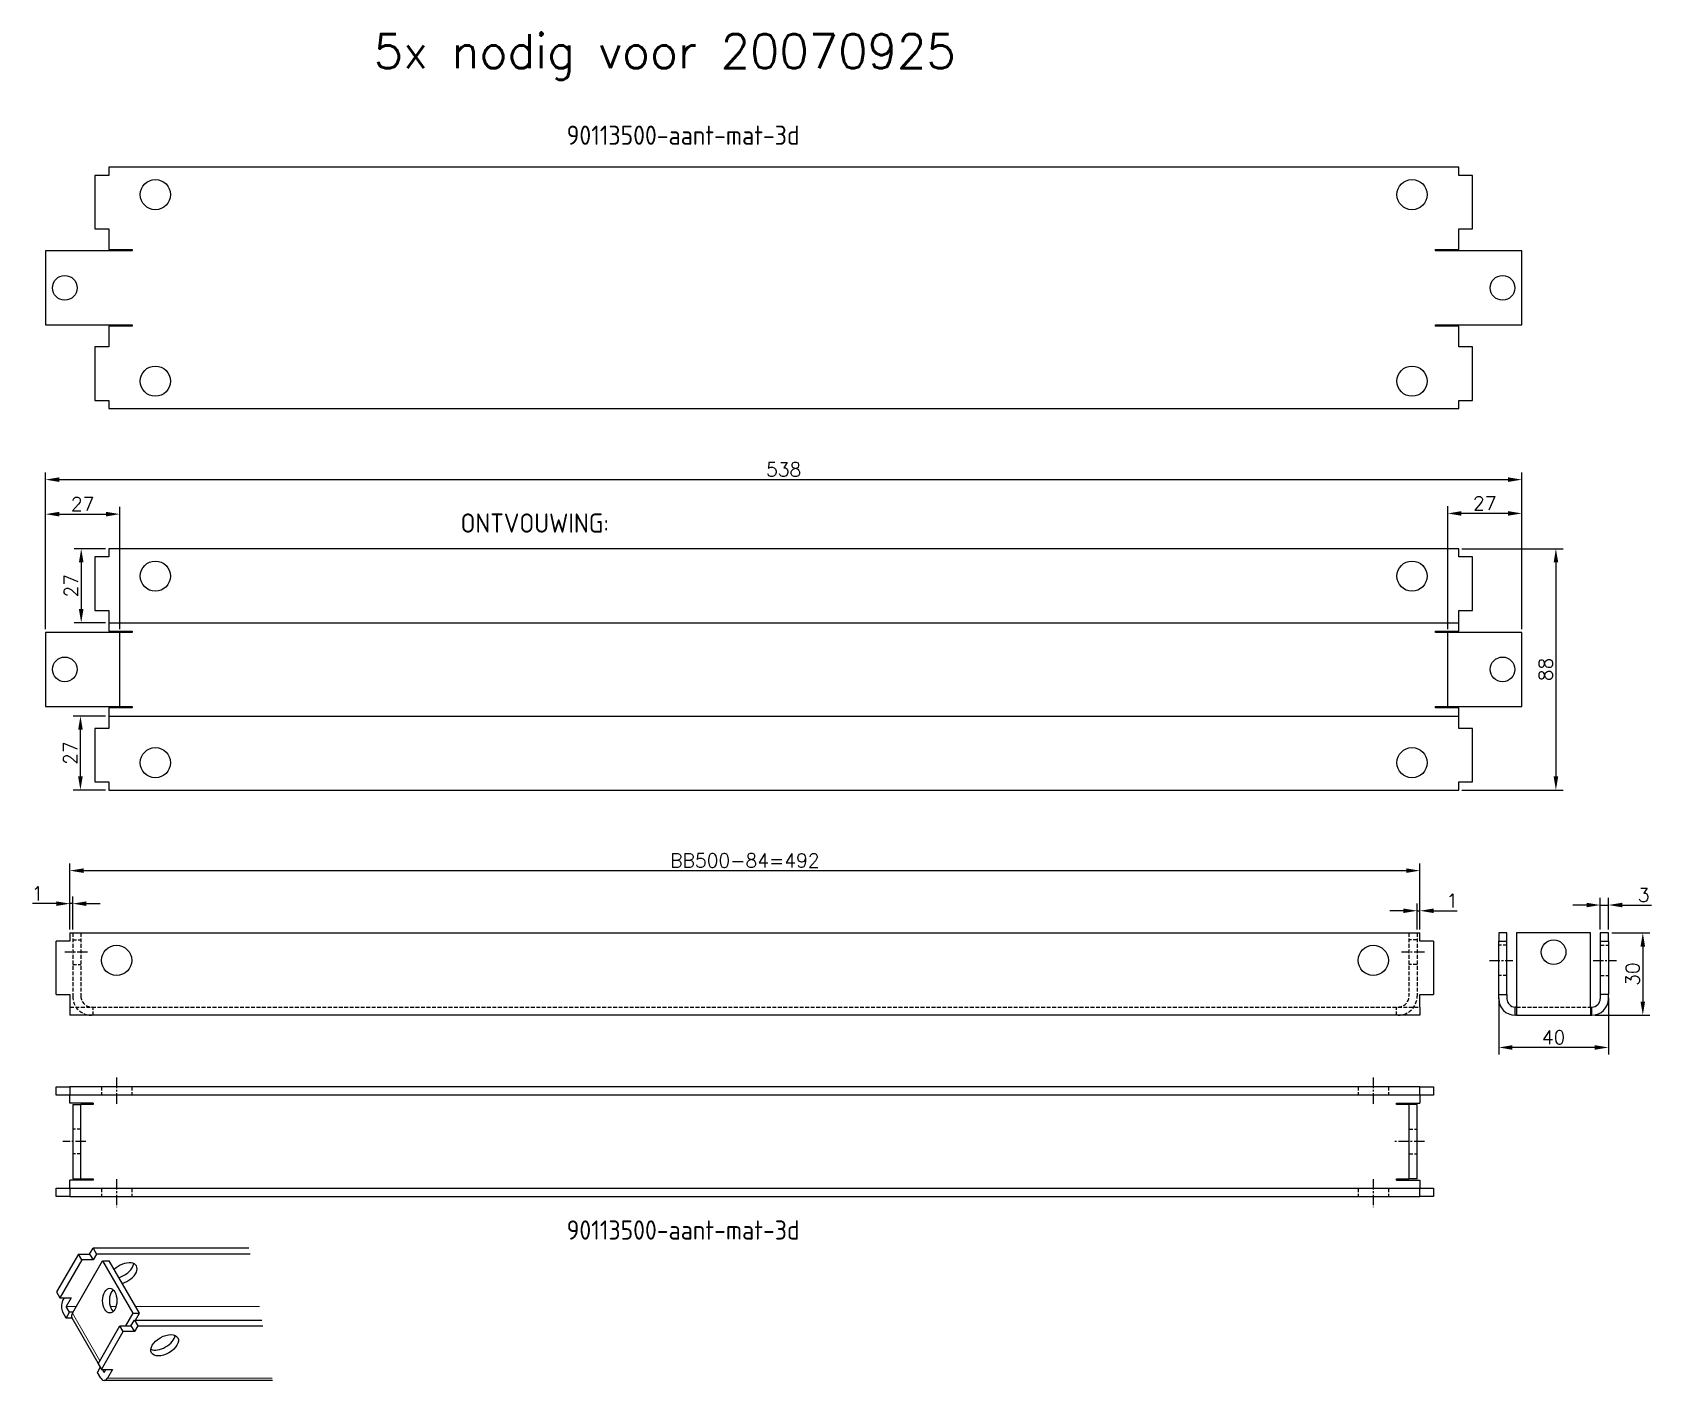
# Model space of a CAD drawing. Extents: x 3857 to 4447, y 162 to 654.
import ezdxf

# ---------------------------------------------------------------- set-up
doc = ezdxf.new("R2010")
doc.units = 0
doc.header["$LTSCALE"] = 0.2
doc.linetypes.add('Aslijn', pattern=[28.575, 19.05, -3.175, 3.175, -3.175])
doc.linetypes.add('Streeplijn', pattern=[10, 7, -3])
doc.layers.get('DEFPOINTS').update_dxf_attribs({"linetype": 'CONTINUOUS'})
for name, color, linetype in [('50VOL', 13, 'CONTINUOUS'), ('70VOL', 5, 'CONTINUOUS'), ('7A', 4, 'Aslijn'), ('AM_3', 6, 'Streeplijn'), ('BRANDLIJN', 93, 'CONTINUOUS')]:
    doc.layers.add(name, color=color, linetype=linetype)
doc.layers.add('Visible Narrow (ISO)', color=7, linetype='CONTINUOUS', lineweight=5)
doc.styles.add('ROMANS', font='romans.shx')
doc.styles.get("Standard").update_dxf_attribs({"font": 'isocp.shx'})
doc.dimstyles.new('1_OP_02$0', dxfattribs={"dimscale": 2, "dimtxt": 2.5, "dimasz": 2.5, "dimexe": 1.3, "dimexo": 0.6, "dimgap": 0.6, "dimtad": 1, "dimdec": 1, "dimdsep": 46, "dimtxsty": 'ROMANS', "dimcen": -1.5, "dimclrd": 150, "dimclre": 150, "dimclrt": 5, "dimadec": 0, "dimazin": 0, "dimtfac": 1, "dimtdec": 1, "dimtmove": 0, "dimatfit": 3, "dimfxl": 0, "dimtolj": 1, "dimtzin": 0, "dimarcsym": 0})

# ---------------------------------------------------------------- blocks, each defined once
blk = doc.blocks.new('*D2')
at = {"layer": '70VOL', "color": 150, "lineweight": -2}
for p, q in [((3870.41, 326.88), (3870.41, 350.99)), ((3875.41, 348.39), (4357.41, 348.39)), ((4362.41, 326.88), (4362.41, 350.99))]:
    blk.add_line(p, q, dxfattribs=at)
at = {"layer": '70VOL', "color": 150}
for points in [[(3875.41, 349.22), (3875.41, 347.55), (3870.41, 348.39)], [(4357.41, 349.22), (4357.41, 347.55), (4362.41, 348.39)]]:
    blk.add_solid(points, dxfattribs=at)
at = {"layer": 'DEFPOINTS', "color": 0}
for p in [(4362.41, 348.39), (3870.41, 325.68), (4362.41, 325.68)]:
    blk.add_point(p, dxfattribs=at)
at = {"layer": '70VOL', "color": 5, "insert": (4116.41, 352.09), "char_height": 5, "attachment_point": 5, "style": 'ROMANS'}
blk.add_mtext('\\A1;BB500-84=492', dxfattribs=at)
blk = doc.blocks.new('*D3')
at = {"layer": '70VOL', "color": 150, "lineweight": -2}
for p, q in [((4432.33, 325.68), (4446.25, 325.68)), ((4443.65, 320.68), (4443.65, 300.68)), ((4426.33, 295.68), (4446.25, 295.68))]:
    blk.add_line(p, q, dxfattribs=at)
at = {"layer": '70VOL', "color": 150}
for points in [[(4442.81, 320.68), (4444.48, 320.68), (4443.65, 325.68)], [(4442.81, 300.68), (4444.48, 300.68), (4443.65, 295.68)]]:
    blk.add_solid(points, dxfattribs=at)
at = {"layer": 'DEFPOINTS', "color": 0}
for p in [(4431.13, 325.68), (4425.13, 295.68), (4443.65, 295.68)]:
    blk.add_point(p, dxfattribs=at)
at = {"layer": '70VOL', "color": 5, "insert": (4439.95, 310.68), "char_height": 5, "attachment_point": 5, "rotation": 90, "style": 'ROMANS'}
blk.add_mtext('\\A1;30', dxfattribs=at)
blk = doc.blocks.new('*D4')
at = {"layer": '70VOL', "color": 150, "lineweight": -2}
for p, q in [((4391.13, 301.98), (4391.13, 281.33)), ((4431.13, 301.98), (4431.13, 281.33)), ((4426.13, 283.93), (4396.13, 283.93))]:
    blk.add_line(p, q, dxfattribs=at)
at = {"layer": '70VOL', "color": 150}
for points in [[(4396.13, 284.76), (4396.13, 283.09), (4391.13, 283.93)], [(4426.13, 284.76), (4426.13, 283.09), (4431.13, 283.93)]]:
    blk.add_solid(points, dxfattribs=at)
at = {"layer": 'DEFPOINTS', "color": 0}
for p in [(4391.13, 303.18), (4431.13, 303.18), (4391.13, 283.93)]:
    blk.add_point(p, dxfattribs=at)
at = {"layer": '70VOL', "color": 5, "insert": (4411.13, 287.63), "char_height": 5, "attachment_point": 5, "style": 'ROMANS'}
blk.add_mtext('\\A1;40', dxfattribs=at)
blk = doc.blocks.new('*D5')
at = {"layer": '70VOL', "color": 150, "lineweight": -2}
for p, q in [((4356.41, 333.76), (4351.41, 333.76)), ((4361.41, 326.88), (4361.41, 336.36)), ((4361.41, 333.76), (4362.41, 333.76)), ((4362.41, 326.88), (4362.41, 336.36)), ((4367.41, 333.76), (4376, 333.76))]:
    blk.add_line(p, q, dxfattribs=at)
at = {"layer": '70VOL', "color": 150}
for points in [[(4356.41, 334.59), (4356.41, 332.93), (4361.41, 333.76)], [(4367.41, 334.59), (4367.41, 332.93), (4362.41, 333.76)]]:
    blk.add_solid(points, dxfattribs=at)
at = {"layer": 'DEFPOINTS', "color": 0}
for p in [(4362.41, 333.76), (4361.41, 325.68), (4362.41, 325.68)]:
    blk.add_point(p, dxfattribs=at)
at = {"layer": '70VOL', "color": 5, "insert": (4374.21, 337.46), "char_height": 5, "attachment_point": 5, "style": 'ROMANS'}
blk.add_mtext('\\A1;1', dxfattribs=at)
blk = doc.blocks.new('*D6')
at = {"layer": '70VOL', "color": 150, "lineweight": -2}
for p, q in [((4428.13, 326.88), (4428.13, 338.46)), ((4431.13, 326.88), (4431.13, 338.46)), ((4423.13, 335.86), (4418.13, 335.86)), ((4428.13, 335.86), (4431.13, 335.86)), ((4436.13, 335.86), (4446.86, 335.86))]:
    blk.add_line(p, q, dxfattribs=at)
at = {"layer": '70VOL', "color": 150}
for points in [[(4423.13, 336.69), (4423.13, 335.02), (4428.13, 335.86)], [(4436.13, 336.69), (4436.13, 335.02), (4431.13, 335.86)]]:
    blk.add_solid(points, dxfattribs=at)
at = {"layer": 'DEFPOINTS', "color": 0}
for p in [(4431.13, 335.86), (4428.13, 325.68), (4431.13, 325.68)]:
    blk.add_point(p, dxfattribs=at)
at = {"layer": '70VOL', "color": 5, "insert": (4443.99, 339.56), "char_height": 5, "attachment_point": 5, "style": 'ROMANS'}
blk.add_mtext('\\A1;3', dxfattribs=at)
blk = doc.blocks.new('*D7')
at = {"layer": '70VOL', "color": 150, "lineweight": -2}
for p, q in [((3883.34, 465.75), (3871.92, 465.75)), ((3874.52, 460.75), (3874.52, 443.75)), ((3883.34, 438.75), (3871.92, 438.75))]:
    blk.add_line(p, q, dxfattribs=at)
at = {"layer": '70VOL', "color": 150}
for points in [[(3873.68, 460.75), (3875.35, 460.75), (3874.52, 465.75)], [(3873.68, 443.75), (3875.35, 443.75), (3874.52, 438.75)]]:
    blk.add_solid(points, dxfattribs=at)
at = {"layer": 'DEFPOINTS', "color": 0}
for p in [(3884.54, 465.75), (3874.52, 438.75), (3884.54, 438.75)]:
    blk.add_point(p, dxfattribs=at)
at = {"layer": '70VOL', "color": 5, "insert": (3870.82, 452.25), "char_height": 5, "attachment_point": 5, "rotation": 90, "style": 'ROMANS'}
blk.add_mtext('\\A1;27', dxfattribs=at)
blk = doc.blocks.new('*D8')
at = {"layer": '70VOL', "color": 150, "lineweight": -2}
for p, q in [((3883.34, 404.74), (3871.64, 404.74)), ((3874.24, 382.74), (3874.24, 399.74)), ((3883.34, 377.74), (3871.64, 377.74))]:
    blk.add_line(p, q, dxfattribs=at)
at = {"layer": '70VOL', "color": 150}
for points in [[(3873.4, 399.74), (3875.07, 399.74), (3874.24, 404.74)], [(3873.4, 382.74), (3875.07, 382.74), (3874.24, 377.74)]]:
    blk.add_solid(points, dxfattribs=at)
at = {"layer": 'DEFPOINTS', "color": 0}
for p in [(3874.24, 404.74), (3884.54, 404.74), (3884.54, 377.74)]:
    blk.add_point(p, dxfattribs=at)
at = {"layer": '70VOL', "color": 5, "insert": (3870.54, 391.24), "char_height": 5, "attachment_point": 5, "rotation": 90, "style": 'ROMANS'}
blk.add_mtext('\\A1;27', dxfattribs=at)
blk = doc.blocks.new('*D9')
at = {"layer": '70VOL', "color": 150, "lineweight": -2}
for p, q in [((3861.54, 436.44), (3861.54, 493.52)), ((3866.54, 490.92), (4394.54, 490.92)), ((4399.54, 436.44), (4399.54, 493.52))]:
    blk.add_line(p, q, dxfattribs=at)
at = {"layer": '70VOL', "color": 150}
for points in [[(3866.54, 491.76), (3866.54, 490.09), (3861.54, 490.92)], [(4394.54, 491.76), (4394.54, 490.09), (4399.54, 490.92)]]:
    blk.add_solid(points, dxfattribs=at)
at = {"layer": 'DEFPOINTS', "color": 0}
for p in [(4399.54, 490.92), (3861.54, 435.24), (4399.54, 435.24)]:
    blk.add_point(p, dxfattribs=at)
at = {"layer": '70VOL', "color": 5, "insert": (4130.54, 494.62), "char_height": 5, "attachment_point": 5, "style": 'ROMANS'}
blk.add_mtext('\\A1;538', dxfattribs=at)
blk = doc.blocks.new('*D10')
at = {"layer": '70VOL', "color": 150, "lineweight": -2}
for p, q in [((4377.74, 465.75), (4414.58, 465.75)), ((4411.98, 460.75), (4411.98, 382.74)), ((4377.74, 377.74), (4414.58, 377.74))]:
    blk.add_line(p, q, dxfattribs=at)
at = {"layer": '70VOL', "color": 150}
for points in [[(4411.15, 460.75), (4412.82, 460.75), (4411.98, 465.75)], [(4411.15, 382.74), (4412.82, 382.74), (4411.98, 377.74)]]:
    blk.add_solid(points, dxfattribs=at)
at = {"layer": 'DEFPOINTS', "color": 0}
for p in [(4376.54, 465.75), (4376.54, 377.74), (4411.98, 377.74)]:
    blk.add_point(p, dxfattribs=at)
at = {"layer": '70VOL', "color": 5, "insert": (4408.28, 421.74), "char_height": 5, "attachment_point": 5, "rotation": 90, "style": 'ROMANS'}
blk.add_mtext('\\A1;88', dxfattribs=at)
blk = doc.blocks.new('*D11')
at = {"layer": '70VOL', "color": 150, "lineweight": -2}
for p, q in [((4372.54, 436.44), (4372.54, 481.21)), ((4394.54, 478.61), (4377.54, 478.61)), ((4399.54, 436.44), (4399.54, 481.21))]:
    blk.add_line(p, q, dxfattribs=at)
at = {"layer": '70VOL', "color": 150}
for points in [[(4377.54, 479.44), (4377.54, 477.77), (4372.54, 478.61)], [(4394.54, 479.44), (4394.54, 477.77), (4399.54, 478.61)]]:
    blk.add_solid(points, dxfattribs=at)
at = {"layer": 'DEFPOINTS', "color": 0}
for p in [(4372.54, 478.61), (4372.54, 435.24), (4399.54, 435.24)]:
    blk.add_point(p, dxfattribs=at)
at = {"layer": '70VOL', "color": 5, "insert": (4386.04, 482.31), "char_height": 5, "attachment_point": 5, "style": 'ROMANS'}
blk.add_mtext('\\A1;27', dxfattribs=at)
blk = doc.blocks.new('*D12')
at = {"layer": '70VOL', "color": 150, "lineweight": -2}
for p, q in [((3861.54, 436.44), (3861.54, 480.95)), ((3866.54, 478.35), (3883.54, 478.35)), ((3888.54, 436.44), (3888.54, 480.95))]:
    blk.add_line(p, q, dxfattribs=at)
at = {"layer": '70VOL', "color": 150}
for points in [[(3866.54, 479.18), (3866.54, 477.51), (3861.54, 478.35)], [(3883.54, 479.18), (3883.54, 477.51), (3888.54, 478.35)]]:
    blk.add_solid(points, dxfattribs=at)
at = {"layer": 'DEFPOINTS', "color": 0}
for p in [(3888.54, 478.35), (3861.54, 435.24), (3888.54, 435.24)]:
    blk.add_point(p, dxfattribs=at)
at = {"layer": '70VOL', "color": 5, "insert": (3875.04, 482.05), "char_height": 5, "attachment_point": 5, "style": 'ROMANS'}
blk.add_mtext('\\A1;27', dxfattribs=at)
blk = doc.blocks.new('*D13')
at = {"layer": '70VOL', "color": 150, "lineweight": -2}
for p, q in [((3870.41, 326.88), (3870.41, 338.95)), ((3871.41, 326.88), (3871.41, 338.95)), ((3865.41, 336.35), (3856.82, 336.35)), ((3871.41, 336.35), (3870.41, 336.35)), ((3876.41, 336.35), (3881.41, 336.35))]:
    blk.add_line(p, q, dxfattribs=at)
at = {"layer": '70VOL', "color": 150}
for points in [[(3865.41, 337.18), (3865.41, 335.52), (3870.41, 336.35)], [(3876.41, 337.18), (3876.41, 335.52), (3871.41, 336.35)]]:
    blk.add_solid(points, dxfattribs=at)
at = {"layer": 'DEFPOINTS', "color": 0}
for p in [(3870.41, 336.35), (3870.41, 325.68), (3871.41, 325.68)]:
    blk.add_point(p, dxfattribs=at)
at = {"layer": '70VOL', "color": 5, "insert": (3858.62, 340.05), "char_height": 5, "attachment_point": 5, "style": 'ROMANS'}
blk.add_mtext('\\A1;1', dxfattribs=at)

msp = doc.modelspace()

# ---------------------------------------------------------------- linework, layer by layer
at = {"layer": '50VOL', "ltscale": 0.2}
for p, q in [((3884.54, 462.75), (3879.54, 462.75)), ((3879.54, 462.75), (3879.54, 443.25)), ((4376.54, 465.75), (3884.54, 465.75)), ((3884.54, 465.75), (3884.54, 462.75)), ((4376.54, 462.75), (4376.54, 465.75)), ((4381.54, 462.75), (4376.54, 462.75)), ((4381.54, 443.25), (4381.54, 462.75)), ((3879.54, 443.25), (3884.54, 443.25)), ((3884.54, 443.25), (3884.54, 435.74)), ((4376.54, 435.74), (4376.54, 443.25)), ((4376.54, 443.25), (4381.54, 443.25)), ((3893.04, 435.24), (3861.54, 435.24)), ((3861.54, 435.24), (3861.54, 408.24)), ((3884.54, 435.74), (3893.04, 435.74)), ((3893.04, 435.74), (3893.04, 435.24)), ((4368.04, 435.24), (4368.04, 435.74)), ((4368.04, 435.74), (4376.54, 435.74)), ((4399.54, 435.24), (4368.04, 435.24)), ((4399.54, 408.24), (4399.54, 435.24)), ((3861.54, 408.24), (3893.04, 408.24)), ((3893.04, 407.74), (3884.54, 407.74)), ((3884.54, 407.74), (3884.54, 400.24)), ((3893.04, 408.24), (3893.04, 407.74)), ((4368.04, 408.24), (4399.54, 408.24)), ((4368.04, 407.74), (4368.04, 408.24)), ((4376.54, 407.74), (4368.04, 407.74)), ((4376.54, 400.24), (4376.54, 407.74)), ((3884.54, 400.24), (3879.54, 400.24)), ((3879.54, 400.24), (3879.54, 380.74)), ((4381.54, 400.24), (4376.54, 400.24)), ((4381.54, 380.74), (4381.54, 400.24)), ((3879.54, 380.74), (3884.54, 380.74)), ((3884.54, 380.74), (3884.54, 377.74)), ((3884.54, 377.74), (4376.54, 377.74)), ((4376.54, 377.74), (4376.54, 380.74)), ((4376.54, 380.74), (4381.54, 380.74)), ((3870.41, 325.68), (4362.41, 325.68)), ((3870.41, 325.68), (3870.41, 322.68)), ((4362.41, 322.68), (4362.41, 325.68)), ((4391.13, 325.68), (4391.13, 322.68)), ((4394.13, 325.68), (4391.13, 325.68)), ((4394.13, 322.68), (4394.13, 325.68)), ((4397.63, 325.68), (4397.63, 298.68)), ((4424.63, 325.68), (4397.63, 325.68)), ((4424.63, 298.68), (4424.63, 325.68)), ((4428.13, 325.68), (4428.13, 322.68)), ((4431.13, 325.68), (4428.13, 325.68)), ((4431.13, 322.68), (4431.13, 325.68)), ((3865.41, 303.18), (3865.41, 322.68)), ((3870.41, 322.68), (3865.41, 322.68)), ((4367.41, 322.68), (4362.41, 322.68)), ((4367.41, 322.68), (4367.41, 303.18)), ((4391.13, 322.68), (4394.13, 322.68)), ((4391.13, 303.18), (4391.13, 322.68)), ((4394.13, 303.18), (4394.13, 322.68)), ((4428.13, 322.68), (4428.13, 303.18)), ((4428.13, 322.68), (4431.13, 322.68)), ((4431.13, 322.68), (4431.13, 303.18)), ((3865.41, 303.18), (3870.41, 303.18)), ((3870.41, 303.18), (3870.41, 295.68)), ((4362.41, 303.18), (4367.41, 303.18)), ((4362.41, 298.68), (4362.41, 303.18)), ((4391.13, 303.18), (4394.13, 303.18)), ((4391.13, 301.68), (4391.13, 303.18)), ((4394.13, 303.18), (4394.13, 301.68)), ((4431.13, 303.18), (4428.13, 303.18)), ((4428.13, 303.18), (4428.13, 301.68)), ((4431.13, 301.68), (4431.13, 303.18)), ((4362.41, 295.68), (3870.41, 295.68)), ((4362.41, 298.68), (4362.41, 295.68)), ((4397.63, 298.68), (4397.13, 298.68)), ((4397.13, 295.68), (4397.13, 298.68)), ((4397.63, 295.68), (4397.13, 295.68)), ((4397.63, 298.68), (4397.63, 295.68)), ((4397.63, 295.68), (4424.63, 295.68)), ((4424.63, 298.68), (4424.63, 295.68)), ((4424.63, 298.68), (4425.13, 298.68)), ((4424.63, 295.68), (4425.13, 295.68)), ((4425.13, 295.68), (4425.13, 298.68)), ((3865.41, 266.6), (3865.41, 269.6)), ((3865.41, 269.6), (3870.41, 269.6)), ((3870.41, 266.6), (3865.41, 266.6)), ((3870.41, 269.6), (3870.41, 266.6)), ((4362.41, 269.6), (3870.41, 269.6)), ((4362.41, 266.6), (3870.41, 266.6)), ((3870.41, 263.6), (3870.41, 266.6)), ((3870.41, 266.6), (3870.41, 266.6)), ((4362.41, 269.6), (4367.41, 269.6)), ((4362.41, 266.6), (4362.41, 269.6)), ((4367.41, 266.6), (4362.41, 266.6)), ((4362.41, 266.6), (4362.41, 263.6)), ((4362.41, 266.6), (4362.41, 266.6)), ((4367.41, 269.6), (4367.41, 266.6)), ((3878.91, 263.6), (3870.41, 263.6)), ((3871.41, 263.1), (3871.41, 236.1)), ((3871.41, 263.1), (3874.41, 263.1)), ((3874.42, 263.1), (3874.41, 263.1)), ((3874.41, 236.1), (3874.41, 263.1)), ((3878.91, 263.1), (3874.42, 263.1)), ((3878.91, 263.6), (3878.91, 263.1)), ((4353.91, 263.6), (4362.41, 263.6)), ((4353.91, 263.1), (4353.91, 263.6)), ((4358.41, 263.1), (4353.91, 263.1)), ((4358.41, 263.1), (4358.41, 263.1)), ((4358.41, 263.1), (4358.41, 236.1)), ((4361.41, 263.1), (4358.41, 263.1)), ((4361.41, 236.1), (4361.41, 263.1)), ((3871.41, 236.1), (3874.41, 236.1)), ((3874.42, 236.1), (3874.41, 236.1)), ((3874.42, 236.1), (3878.91, 236.1)), ((3878.91, 236.1), (3878.91, 235.6)), ((4353.91, 235.6), (4353.91, 236.1)), ((4353.91, 236.1), (4358.41, 236.1)), ((4358.41, 236.1), (4358.41, 236.1)), ((4361.41, 236.1), (4358.41, 236.1)), ((3865.41, 232.6), (3870.41, 232.6)), ((3865.41, 229.6), (3865.41, 232.6)), ((3878.91, 235.6), (3870.41, 235.6)), ((3870.41, 232.6), (3870.41, 235.6)), ((3870.41, 232.6), (3870.41, 229.6)), ((3870.41, 232.6), (4362.41, 232.6)), ((3870.41, 232.6), (3870.41, 232.6)), ((4353.91, 235.6), (4362.41, 235.6)), ((4362.41, 235.6), (4362.41, 232.6)), ((4362.41, 232.6), (4367.41, 232.6)), ((4362.41, 229.6), (4362.41, 232.6)), ((4362.41, 232.6), (4362.41, 232.6)), ((4367.41, 232.6), (4367.41, 229.6)), ((3870.41, 229.6), (3865.41, 229.6)), ((3870.41, 229.6), (4362.41, 229.6)), ((4367.41, 229.6), (4362.41, 229.6)), ((3873.51, 208.62), (3865.57, 194.83)), ((3874.73, 206.49), (3873.51, 208.62)), ((3873.51, 208.62), (3877.6, 208.62)), ((3877.6, 208.62), (3878.82, 210.74)), ((3877.6, 208.62), (3878.82, 206.49)), ((3935.67, 210.74), (3878.82, 210.74)), ((3878.82, 210.74), (3880.04, 208.62)), ((3880.04, 208.62), (3878.82, 206.49)), ((3936.05, 208.62), (3880.04, 208.62)), ((3874.73, 206.49), (3866.79, 192.71)), ((3871.29, 187.05), (3882.28, 206.14)), ((3878.82, 206.49), (3874.73, 206.49)), ((3882.28, 206.14), (3893.28, 187.05)), ((3882.28, 206.14), (3884.74, 206.14)), ((3895.73, 187.05), (3884.74, 206.14)), ((3865.57, 194.83), (3866.79, 192.71)), ((3866.79, 192.71), (3870.88, 192.71)), ((3867.83, 191.65), (3868.44, 192.71)), ((3870.88, 192.71), (3869.05, 189.52)), ((3870.27, 187.4), (3869.05, 189.52)), ((3869.05, 185.28), (3867.83, 187.4)), ((3869.05, 185.28), (3870.27, 187.4)), ((3871.3, 185.28), (3869.05, 185.28)), ((3871.49, 187.4), (3870.27, 187.4)), ((3880.75, 168.87), (3871.14, 185.55)), ((3893.28, 187.05), (3890.63, 182.45)), ((3892.66, 182.45), (3893.89, 184.57)), ((3893.28, 187.05), (3895.73, 187.05)), ((3893.89, 184.57), (3895.11, 182.45)), ((3893.89, 184.57), (3940.32, 184.57)), ((3894.31, 184.57), (3895.73, 187.05)), ((3880.64, 168.66), (3888.58, 182.45)), ((3881.86, 166.54), (3889.8, 180.33)), ((3888.58, 182.45), (3892.66, 182.45)), ((3889.8, 180.33), (3888.58, 182.45)), ((3893.89, 180.33), (3889.8, 180.33)), ((3892.66, 182.45), (3893.89, 180.33)), ((3895.11, 182.45), (3893.89, 180.33)), ((3895.11, 182.45), (3940.69, 182.45)), ((3880.45, 165.48), (3881.46, 167.24)), ((3881.67, 163.36), (3880.45, 165.48)), ((3880.64, 168.66), (3881.86, 166.54)), ((3881.86, 166.54), (3885.95, 166.54)), ((3882.89, 165.48), (3882.28, 166.54)), ((3882.89, 165.48), (3883.5, 166.54)), ((3885.95, 166.54), (3884.11, 163.36)), ((3944.24, 162.48), (3882.89, 162.48))]:
    msp.add_line(p, q, dxfattribs=at)
at = {"layer": '50VOL'}
for p, q in [((3884.54, 438.75), (4376.54, 438.75)), ((3888.54, 408.24), (3888.54, 435.24)), ((4372.54, 408.24), (4372.54, 435.24)), ((3884.54, 404.74), (4376.54, 404.74))]:
    msp.add_line(p, q, dxfattribs=at)
at = {"layer": '50VOL', "ltscale": 0.2}
for centre, radius in [((3901.54, 455.75), 5.5), ((4359.54, 455.75), 5.5), ((3868.54, 421.74), 4.5), ((4392.54, 421.74), 4.5), ((3901.54, 387.74), 5.5), ((4359.54, 387.74), 5.5), ((3887.41, 315.68), 5.5), ((4345.41, 315.68), 5.5), ((4411.13, 318.68), 4.5)]:
    msp.add_circle(centre, radius, dxfattribs=at)
for centre, radius, start, end in [((4397.13, 301.68), 6, 180, 270), ((4397.13, 301.68), 3, 180, 270), ((4425.13, 301.68), 3, 270, 0), ((4425.13, 301.68), 6, 270, 0)]:
    msp.add_arc(centre, radius, start, end, dxfattribs=at)
for centre, major_axis, ratio, start_param, end_param in [((3889.87, 201.54), (4.77, 2.74), 0.578093, 4.310224, 8.256147), ((3888.65, 203.67), (4.77, 2.74), 0.578093, 4.310224, 5.888031), ((3887.38, 191.64), (0, -4.5), 0.575862, 3.634548, 5.79023), ((3869.05, 189.52), (0, 3), 0.575862, 0.785398, 2.356194), ((3873.74, 187.05), (-2.6, -1.5), 0.578093, 5.499721, 6.283185), ((3903.71, 177.5), (4.77, 2.74), 0.578093, 3.536747, 5.888031), ((3882.89, 165.48), (0, -3), 0.575862, 5.497787, 7.068583)]:
    msp.add_ellipse(centre, major_axis=major_axis, ratio=ratio, start_param=start_param, end_param=end_param, dxfattribs=at)
for centre, major_axis, ratio in [((3884.93, 191.64), (0, 4.5), 0.575862), ((3904.93, 175.38), (4.77, 2.74), 0.578093)]:
    msp.add_ellipse(centre, major_axis=major_axis, ratio=ratio, dxfattribs=at)
at = {"layer": '7A'}
for p, q in [((3876.86, 318.68), (3868.54, 318.68)), ((4364.08, 318.68), (4355.75, 318.68)), ((4387.76, 315.68), (4396.25, 315.68)), ((4425.52, 315.68), (4434.01, 315.68)), ((3887.41, 272.93), (3887.41, 262.77)), ((4345.41, 272.93), (4345.41, 262.77)), ((3876.21, 249.6), (3867.88, 249.6)), ((4364.08, 249.6), (4352.75, 249.6)), ((3887.41, 235.94), (3887.41, 225.77)), ((4345.41, 235.94), (4345.41, 225.77))]:
    msp.add_line(p, q, dxfattribs=at)
at = {"layer": 'AM_3'}
for p, q in [((3871.41, 325.68), (3871.41, 302.58)), ((3874.41, 325.68), (3874.41, 302.58)), ((4358.41, 325.68), (4358.41, 302.58)), ((4361.41, 325.68), (4361.41, 302.58)), ((3871.41, 323.18), (3874.41, 323.18)), ((4361.41, 323.18), (4358.41, 323.18)), ((4394.13, 321.18), (4391.13, 321.18)), ((4428.13, 321.18), (4431.13, 321.18)), ((3871.41, 314.18), (3874.41, 314.18)), ((4361.41, 314.18), (4358.41, 314.18)), ((4394.13, 310.18), (4391.13, 310.18)), ((4428.13, 310.18), (4431.13, 310.18)), ((3870.41, 298.68), (4362.41, 298.68)), ((3878.91, 295.68), (3878.91, 298.68)), ((4353.91, 295.68), (4353.91, 298.68)), ((4397.63, 298.68), (4424.63, 298.68)), ((3881.91, 269.6), (3881.91, 266.6)), ((3892.91, 269.6), (3892.91, 266.6)), ((4339.91, 269.6), (4339.91, 266.6)), ((4350.91, 269.6), (4350.91, 266.6)), ((3874.41, 254.1), (3871.41, 254.1)), ((4358.41, 254.1), (4361.41, 254.1)), ((3874.41, 245.1), (3871.41, 245.1)), ((4358.41, 245.1), (4361.41, 245.1)), ((3881.91, 232.6), (3881.91, 229.6)), ((3892.91, 232.6), (3892.91, 229.6)), ((4339.91, 232.6), (4339.91, 229.6)), ((4350.91, 232.6), (4350.91, 229.6))]:
    msp.add_line(p, q, dxfattribs=at)
for centre, radius, start, end in [((3878.31, 302.58), 6.9, 180, 270), ((3878.31, 302.58), 3.9, 180, 270), ((4354.51, 302.58), 3.9, 270, 0), ((4354.51, 302.58), 6.9, 270, 0)]:
    msp.add_arc(centre, radius, start, end, dxfattribs=at)
at = {"layer": 'BRANDLIJN', "ltscale": 0.05}
for p, q in [((4376.54, 604.82), (3884.54, 604.82)), ((3884.54, 604.82), (3884.54, 601.82)), ((4376.54, 601.82), (4376.54, 604.82)), ((3884.54, 601.82), (3879.54, 601.82)), ((3879.54, 601.82), (3879.54, 582.33)), ((4381.54, 601.82), (4376.54, 601.82)), ((4381.54, 582.33), (4381.54, 601.82)), ((3879.54, 582.33), (3884.54, 582.33)), ((3884.54, 582.33), (3884.54, 574.82)), ((4376.54, 574.82), (4376.54, 582.33)), ((4376.54, 582.33), (4381.54, 582.33)), ((3893.04, 574.32), (3861.54, 574.32)), ((3861.54, 574.32), (3861.54, 547.32)), ((3884.54, 574.82), (3893.04, 574.82)), ((3893.04, 574.82), (3893.04, 574.32)), ((4368.04, 574.32), (4368.04, 574.82)), ((4368.04, 574.82), (4376.54, 574.82)), ((4399.54, 574.32), (4368.04, 574.32)), ((4399.54, 547.32), (4399.54, 574.32)), ((3861.54, 547.32), (3893.04, 547.32)), ((3893.04, 546.82), (3884.54, 546.82)), ((3884.54, 546.82), (3884.54, 539.32)), ((3893.04, 547.32), (3893.04, 546.82)), ((4368.04, 547.32), (4399.54, 547.32)), ((4368.04, 546.82), (4368.04, 547.32)), ((4376.54, 546.82), (4368.04, 546.82)), ((4376.54, 539.32), (4376.54, 546.82)), ((3884.54, 539.32), (3879.54, 539.32)), ((3879.54, 539.32), (3879.54, 519.82)), ((4381.54, 539.32), (4376.54, 539.32)), ((4381.54, 519.82), (4381.54, 539.32)), ((3879.54, 519.82), (3884.54, 519.82)), ((3884.54, 519.82), (3884.54, 516.82)), ((4376.54, 516.82), (4376.54, 519.82)), ((4376.54, 519.82), (4381.54, 519.82)), ((3884.54, 516.82), (4376.54, 516.82))]:
    msp.add_line(p, q, dxfattribs=at)
for centre, radius in [((3901.54, 594.82), 5.5), ((4359.54, 594.82), 5.5), ((3868.54, 560.82), 4.5), ((4392.54, 560.82), 4.5), ((3901.54, 526.82), 5.5), ((4359.54, 526.82), 5.5)]:
    msp.add_circle(centre, radius, dxfattribs=at)
at = {"layer": 'Visible Narrow (ISO)', "ltscale": 0.2}
for p, q in [((3869.05, 189.52), (3872.72, 189.52)), ((3872.71, 189.52), (3869.05, 189.52)), ((3885.1, 189.52), (3887.22, 189.52)), ((3887.22, 189.52), (3885.1, 189.52)), ((3894.31, 189.52), (3939.44, 189.52)), ((3939.44, 189.52), (3894.31, 189.52)), ((3871.29, 187.05), (3881.26, 169.74)), ((3882.89, 165.48), (3882.89, 165.48)), ((3884.11, 163.36), (3944.08, 163.36))]:
    msp.add_line(p, q, dxfattribs=at)

# ---------------------------------------------------------------- texts
at = {"layer": '70VOL', "style": 'ROMANS'}
msp.add_text('5x nodig voor 20070925', height=12.5, dxfattribs=at).set_placement((3981.12, 640.87))
at = {"layer": '70VOL', "ltscale": 0.05}
msp.add_text('ONTVOUWING:', height=7, dxfattribs=at).set_placement((4012.78, 471.59, 10.81))
at = {"layer": 'BRANDLIJN', "ltscale": 0.05}
for p in [(4051.44, 612.98, 10.81), (4051.44, 213.88, 10.81)]:
    msp.add_text('90113500-aant-mat-3d', height=7, dxfattribs=at).set_placement(p)

# ---------------------------------------------------------------- dimensions: what is measured, and where the dimension line sits
at = {"layer": '70VOL'}
for base, p1, p2, picture, middle in [((4399.54, 490.92), (3861.54, 435.24), (4399.54, 435.24), '*D9', (4130.54, 494.62)), ((3888.54, 478.35), (3861.54, 435.24), (3888.54, 435.24), '*D12', (3875.04, 482.05)), ((4372.54, 478.61), (4399.54, 435.24), (4372.54, 435.24), '*D11', (4386.04, 482.31)), ((3870.41, 336.35), (3871.41, 325.68), (3870.41, 325.68), '*D13', (3858.62, 340.05)), ((4431.13, 335.86), (4428.13, 325.68), (4431.13, 325.68), '*D6', (4443.99, 339.56)), ((4362.41, 333.76), (4361.41, 325.68), (4362.41, 325.68), '*D5', (4374.21, 337.46)), ((4391.13, 283.93), (4431.13, 303.18), (4391.13, 303.18), '*D4', (4411.13, 287.63))]:
    dim = msp.add_linear_dim(base=base, p1=p1, p2=p2, dimstyle='1_OP_02$0', dxfattribs=at)
    dim.commit()
    dim.dimension.update_dxf_attribs({"geometry": picture, "text_midpoint": middle})
for base, p1, p2, picture, middle in [((3874.52, 438.75), (3884.54, 465.75), (3884.54, 438.75), '*D7', (3870.82, 452.25)), ((3874.24, 404.74), (3884.54, 377.74), (3884.54, 404.74), '*D8', (3870.54, 391.24)), ((4443.65, 295.68), (4431.13, 325.68), (4425.13, 295.68), '*D3', (4439.95, 310.68))]:
    dim = msp.add_linear_dim(base=base, p1=p1, p2=p2, angle=90, dimstyle='1_OP_02$0', dxfattribs=at)
    dim.commit()
    dim.dimension.update_dxf_attribs({"geometry": picture, "text_midpoint": middle})
dim = msp.add_linear_dim(base=(4411.98, 377.74), p1=(4376.54, 465.75), p2=(4376.54, 377.74), angle=90, dimstyle='1_OP_02$0', dxfattribs=at)
dim.commit()
dim.dimension.update_dxf_attribs({"geometry": '*D10', "text_midpoint": (4411.98, 421.74), "dimtype": 160})
dim = msp.add_linear_dim(base=(4362.41, 348.39), p1=(3870.41, 325.68), p2=(4362.41, 325.68), text='BB500-84=<>', dimstyle='1_OP_02$0', dxfattribs=at)
dim.commit()
dim.dimension.update_dxf_attribs({"geometry": '*D2', "text_midpoint": (4116.41, 352.09)})

doc.saveas('drawing.dxf')
